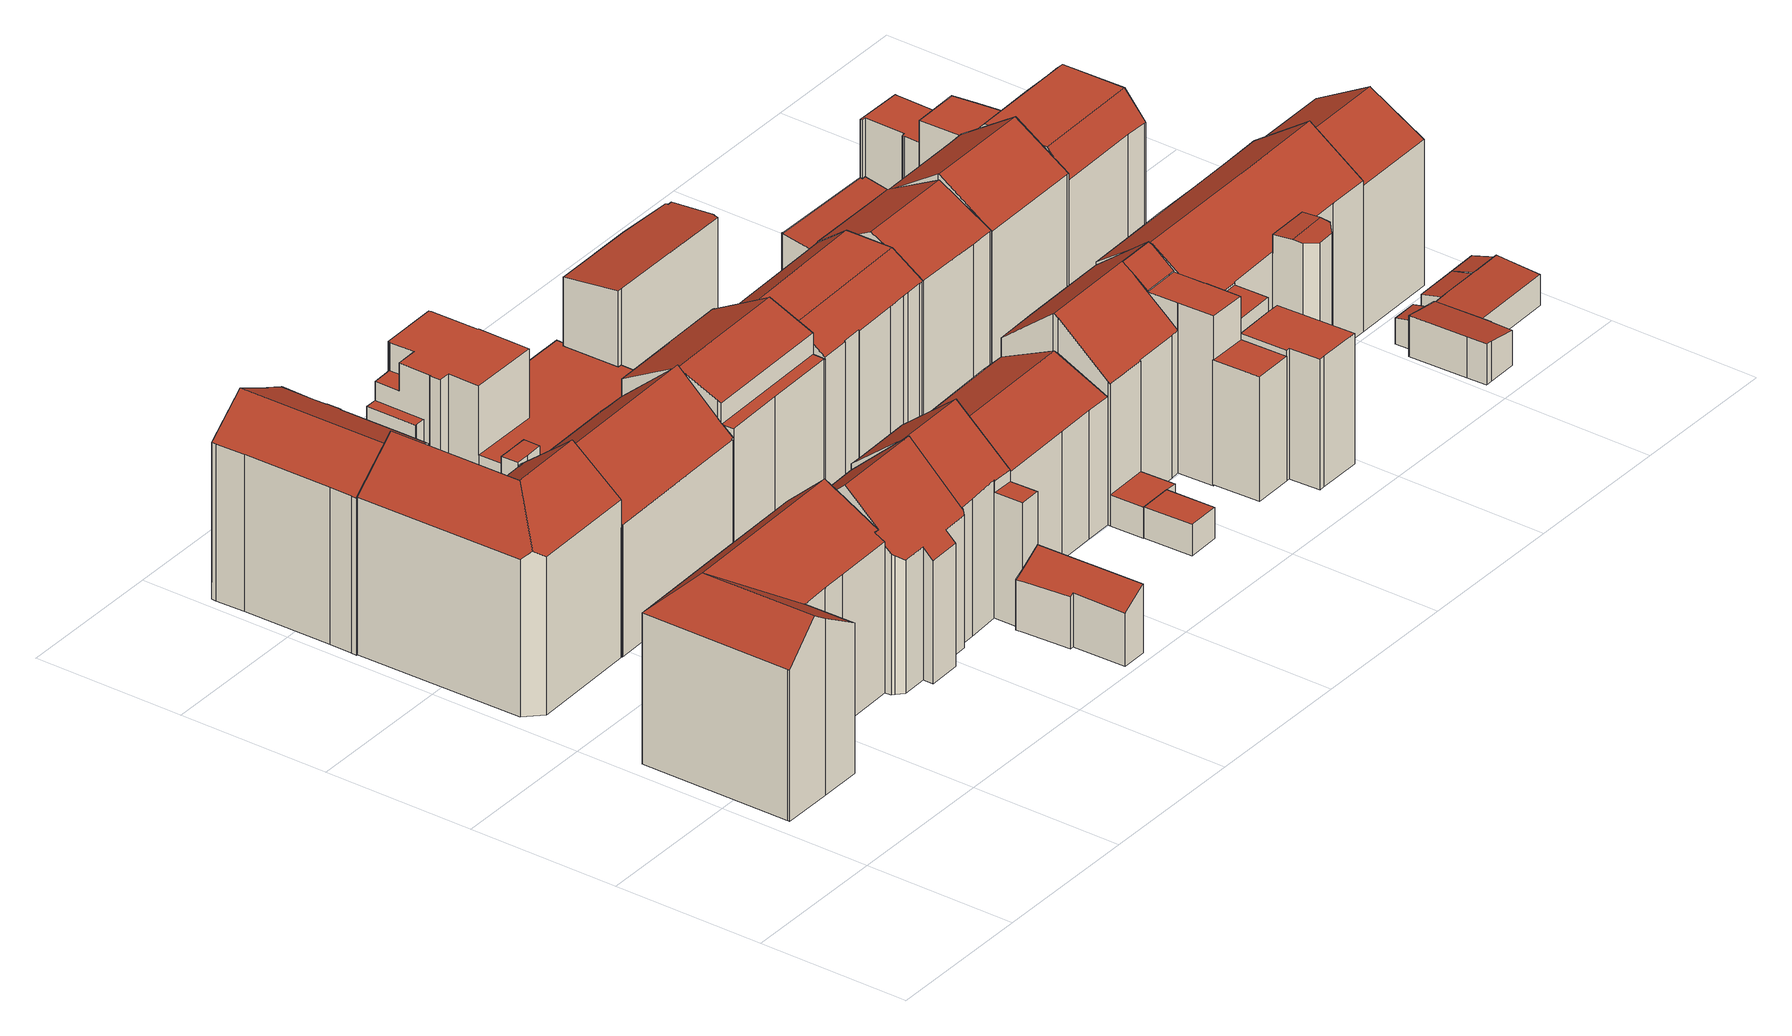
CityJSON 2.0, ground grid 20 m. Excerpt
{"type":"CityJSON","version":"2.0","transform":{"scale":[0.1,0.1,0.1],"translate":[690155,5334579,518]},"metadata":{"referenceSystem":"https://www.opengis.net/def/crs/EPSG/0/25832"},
"CityObjects":{
"building1":{"type":"Building","attributes":{"Gemeindeschluessel":"09162000","HoeheDach":"544.000","HoeheGrund":"519.270","Methode":"2000","NiedrigsteTraufeDesGebaeudes":"539.120","Geometrietyp2DReferenz":"3000","function":"31001_9998","roofType":"3100","measuredHeight":24.73,"storeysAboveGround":6},"geometry":[{"type":"MultiSurface","lod":"2","boundaries":[[[0,1,2,3]],[[4,5,6,7,8]],[[9,10,11,12]],[[7,13,9,12,8]],[[14,15,16,17]],[[14,18,19,20,15]],[[13,21,2,1,22,23,16,15,20]],[[24,23,22,25]],[[17,16,23,24]],[[26,27,5,4,11,10,28,29,18,14,17,24,25,0,3]],[[27,30,6,5]],[[25,22,1,0]],[[30,27,26,31]],[[29,32,19,18]],[[13,20,19,32,33,9]],[[4,8,12,11]],[[7,6,30,31,21,13]],[[21,31,26,3,2]],[[28,33,32,29]],[[33,28,10,9]]],"semantics":{"surfaces":[{"type":"WallSurface"},{"type":"RoofSurface"},{"type":"GroundSurface"}],"values":[0,0,0,1,0,0,1,0,0,2,0,0,0,0,1,0,1,0,0,0]}}]},
"building2":{"type":"Building","attributes":{"Gemeindeschluessel":"09162000","HoeheDach":"545.540","HoeheGrund":"519.293","Methode":"2000","NiedrigsteTraufeDesGebaeudes":"539.809","Geometrietyp2DReferenz":"3000","function":"31001_1000","roofType":"3100","measuredHeight":26.25,"storeysAboveGround":6},"geometry":[{"type":"MultiSurface","lod":"2","boundaries":[[[34,35,36,37]],[[38,39,40,41,42,43,44,45]],[[46,47,48,49]],[[36,50,51,37]],[[49,48,35,34]],[[52,53,54,45,44]],[[55,56,57,58]],[[59,42,41,60]],[[51,50,61,62]],[[39,47,46,63,40]],[[64,65,66,67]],[[52,44,43,68]],[[38,45,54,69,70]],[[68,43,42,59]],[[55,58,71,72,38,70]],[[73,66,65,72,71]],[[72,65,64,61,50,36,35,48,47,39,38]],[[62,61,64,67]],[[73,71,58,57]],[[40,63,60,41]],[[54,53,74,69]],[[56,74,53,52,68,59,60,63,46,49,34,37,51,62,67,66,73,57]],[[74,56,55,70,69]]],"semantics":{"surfaces":[{"type":"WallSurface"},{"type":"RoofSurface"},{"type":"GroundSurface"}],"values":[0,1,0,0,0,0,0,0,0,0,0,0,1,0,1,0,1,0,0,0,0,2,0]}}]},
"building3":{"type":"Building","attributes":{"Gemeindeschluessel":"09162000","HoeheDach":"544.260","HoeheGrund":"519.205","Methode":"2000","NiedrigsteTraufeDesGebaeudes":"539.881","Geometrietyp2DReferenz":"3000","function":"31001_1000","roofType":"3100","measuredHeight":25.05,"storeysAboveGround":7},"geometry":[{"type":"MultiSurface","lod":"2","boundaries":[[[75,76,77,78]],[[79,80,81,82]],[[83,84,85,86]],[[87,88,89,90]],[[91,92,93,94]],[[82,81,95,96]],[[97,98,99,100]],[[94,93,101,102]],[[86,85,103,104]],[[105,106,107,108]],[[76,103,85,84,109,110,111,77]],[[112,113,110,109,114]],[[114,109,84,83]],[[108,107,113,112]],[[102,101,88,87]],[[96,95,98,97]],[[115,116,80,79]],[[78,91,94,102,87,90,115,79,82,96,97,100,105,108,112,114,83,86,104,75]],[[78,77,111,92,91]],[[90,89,116,115]],[[110,113,107,106,99,98,95,81,80,116,89,88,101,93,92,111]],[[100,99,106,105]],[[104,103,76,75]]],"semantics":{"surfaces":[{"type":"WallSurface"},{"type":"RoofSurface"},{"type":"GroundSurface"}],"values":[0,0,0,0,0,0,0,0,0,0,1,0,0,0,0,0,0,2,0,0,1,0,0]}}]},
"building4":{"type":"Building","attributes":{"Gemeindeschluessel":"09162000","HoeheDach":"544.243","HoeheGrund":"519.281","Methode":"2000","NiedrigsteTraufeDesGebaeudes":"535.476","Geometrietyp2DReferenz":"3000","function":"31001_1000","roofType":"3100","measuredHeight":24.96,"storeysAboveGround":5},"geometry":[{"type":"MultiSurface","lod":"2","boundaries":[[[24,117,16,17]],[[118,119,120,121]],[[122,123,124,25]],[[125,126,18,127]],[[14,17,16,128,15]],[[129,130,131,132,133,134,128,16,117,124,123,120,119,135,136]],[[137,138,126,125]],[[14,15,127,18]],[[139,133,132,140]],[[125,127,15,128,134,137]],[[140,132,131,141]],[[142,129,136,143]],[[121,120,123,122]],[[142,143,144,118,121,122,25,24,17,14,18,126,138,139,140,141,145]],[[139,138,137,134,133]],[[25,124,117,24]],[[141,131,130,145]],[[144,135,119,118]],[[135,144,143,136]],[[129,142,145,130]]],"semantics":{"surfaces":[{"type":"WallSurface"},{"type":"RoofSurface"},{"type":"GroundSurface"}],"values":[0,0,0,0,0,1,0,0,0,1,0,0,0,2,0,0,0,0,0,0]}}]},
"building5":{"type":"Building","attributes":{"Gemeindeschluessel":"09162000","HoeheDach":"520.660","HoeheGrund":"519.209","Methode":"2000","NiedrigsteTraufeDesGebaeudes":"520.660","Geometrietyp2DReferenz":"3000","function":"31001_2000","roofType":"1000","measuredHeight":1.45,"storeysAboveGround":1},"geometry":[{"type":"MultiSurface","lod":"2","boundaries":[[[146,147,148,149]],[[146,150,151,147]],[[149,152,150,146]],[[148,153,152,149]],[[147,151,153,148]],[[152,153,151,150]]],"semantics":{"surfaces":[{"type":"GroundSurface"},{"type":"WallSurface"},{"type":"RoofSurface"}],"values":[0,1,1,1,1,2]}}]},
"building6":{"type":"Building","attributes":{"Gemeindeschluessel":"09162000","HoeheDach":"543.590","HoeheGrund":"519.300","Methode":"2000","NiedrigsteTraufeDesGebaeudes":"536.302","Geometrietyp2DReferenz":"3000","function":"31001_1000","roofType":"3100","measuredHeight":24.29,"storeysAboveGround":6},"geometry":[{"type":"MultiSurface","lod":"2","boundaries":[[[57,154,155,73]],[[73,155,156,157,66]],[[158,159,160,161]],[[162,163,164,165]],[[166,167,168,169]],[[66,157,170,67]],[[171,172,173,174]],[[169,168,175,176]],[[177,178,159,158]],[[67,170,179,180]],[[155,154,173,172,181,160,159,178,182,156]],[[161,160,181,183]],[[184,185,163,162]],[[176,177,158,161,183,171,174,57,73,66,67,180,184,162,165,166,169]],[[176,175,182,178,177]],[[183,181,172,171]],[[174,173,154,57]],[[165,164,167,166]],[[180,179,185,184]],[[157,156,182,175,168,167,164,163,185,179,170]]],"semantics":{"surfaces":[{"type":"WallSurface"},{"type":"RoofSurface"},{"type":"GroundSurface"}],"values":[0,0,0,0,0,0,0,0,0,0,1,0,0,2,0,0,0,0,0,1]}}]},
"building7":{"type":"Building","attributes":{"Gemeindeschluessel":"09162000","HoeheDach":"528.892","HoeheGrund":"519.830","Methode":"1000","NiedrigsteTraufeDesGebaeudes":"526.430","Geometrietyp2DReferenz":"3000","function":"31001_9998","roofType":"2100","measuredHeight":9.06,"storeysAboveGround":2},"geometry":[{"type":"MultiSurface","lod":"2","boundaries":[[[186,187,188,189,190,191,192,193]],[[192,194,195,193]],[[188,196,197,189]],[[190,189,197,198,199,191]],[[193,195,200,186]],[[201,194,192,191,199]],[[187,202,196,188]],[[186,200,202,187]],[[198,197,196,202,200,195,194,201,199]]],"semantics":{"surfaces":[{"type":"GroundSurface"},{"type":"WallSurface"},{"type":"RoofSurface"}],"values":[0,1,1,1,1,1,1,1,2]}}]},
"building8":{"type":"Building","attributes":{"Gemeindeschluessel":"09162000","HoeheDach":"543.771","HoeheGrund":"519.272","Methode":"1000","NiedrigsteTraufeDesGebaeudes":"535.893","Geometrietyp2DReferenz":"3000","function":"31001_9998","roofType":"3100","measuredHeight":24.5,"storeysAboveGround":5},"geometry":[{"type":"MultiSurface","lod":"2","boundaries":[[[203,204,205,206]],[[207,208,209,210]],[[126,211,210,209]],[[207,210,211,137,212,213]],[[203,208,207,213,204]],[[214,215,216,217,218,219]],[[220,221,222,223]],[[223,222,132,140]],[[224,225,216,215]],[[132,222,221,219,218,226,205,204,213,212,227]],[[219,221,220,214]],[[132,227,139,140]],[[228,226,218,217]],[[224,206,205,226,228,225]],[[138,139,227,212,137]],[[216,225,228,217]],[[138,137,211,126]],[[203,206,224,215,214,220,223,140,139,138,126,209,208]]],"semantics":{"surfaces":[{"type":"WallSurface"},{"type":"RoofSurface"},{"type":"GroundSurface"}],"values":[0,0,0,1,0,0,0,0,0,1,0,0,0,0,0,1,0,2]}}]},
"building9":{"type":"Building","attributes":{"Gemeindeschluessel":"09162000","HoeheDach":"543.300","HoeheGrund":"519.240","Methode":"2000","NiedrigsteTraufeDesGebaeudes":"526.595","Geometrietyp2DReferenz":"3000","function":"31001_1000","roofType":"3100","measuredHeight":24.06,"storeysAboveGround":6},"geometry":[{"type":"MultiSurface","lod":"2","boundaries":[[[229,230,231,232]],[[233,234,235,236]],[[237,238,239,240,241,242]],[[243,244,245,230,229,246]],[[247,242,241,248]],[[232,231,249,250,251,252]],[[253,254,255,256]],[[254,253,257,258]],[[259,250,249,260]],[[247,261,262,263,237,242]],[[238,264,258,257,265,239]],[[244,256,255,266,245]],[[264,263,262,267,260,266,255,254,258]],[[264,238,237,263]],[[268,267,262,261]],[[243,246,234,233]],[[259,260,267,268]],[[248,241,240,269]],[[252,251,270,271]],[[269,240,239,265]],[[249,231,230,245,266,260]],[[257,253,256,244,243,233,236,270,251,250,259,268,261,247,248,269,265]],[[252,271,235,234,246,229,232]],[[236,235,271,270]]],"semantics":{"surfaces":[{"type":"WallSurface"},{"type":"RoofSurface"},{"type":"GroundSurface"}],"values":[0,0,1,0,0,0,0,0,0,0,0,0,1,0,0,0,0,0,0,0,1,2,1,0]}}]},
"building10":{"type":"Building","attributes":{"Gemeindeschluessel":"09162000","HoeheDach":"535.350","HoeheGrund":"519.229","Methode":"2000","NiedrigsteTraufeDesGebaeudes":"523.240","Geometrietyp2DReferenz":"3000","function":"31001_1000","roofType":"1000","measuredHeight":16.12,"storeysAboveGround":5},"geometry":[{"type":"MultiSurface","lod":"2","boundaries":[[[272,273,274,275]],[[276,277,278,279,280]],[[281,279,278,282,283,284,285,286,287,288,289,290,291,292,293]],[[294,293,292,295]],[[296,290,289,297]],[[298,299,300,301,302]],[[303,304,305,306]],[[307,308,309,310]],[[311,287,286,312]],[[313,288,287,311]],[[276,280,314,315]],[[316,299,298,317]],[[318,319,277,276,315,316,317,320,321,296,297,313,311,312,322,307,310,272,275,323,324,269,248,325,326,327,328,329,303,306]],[[296,321,302,301,330,331,291,290]],[[325,332,333,326]],[[323,334,335,324]],[[329,336,304,303]],[[327,337,338,328]],[[248,339,332,325]],[[295,292,291,331]],[[298,302,321,320,317]],[[340,300,299,341]],[[336,338,337,342,343,305,304]],[[344,284,283,345]],[[346,285,284,344]],[[275,274,334,323]],[[297,289,288,313]],[[319,318,345,283,282]],[[326,333,342,337,327]],[[318,306,305,347,345]],[[322,312,286,285,346,348]],[[280,279,281,349]],[[310,309,273,272]],[[319,282,278,277]],[[314,280,349,340,341]],[[324,335,350,269]],[[347,305,343,351]],[[281,293,294,330,301,300,340,349]],[[316,315,314,341,299]],[[322,348,308,307]],[[294,295,331,330]],[[328,338,336,329]],[[347,351,333,332,339,350,335,334,274,273,309,308,348,346,344,345]],[[351,343,342,333]],[[269,350,339,248]]],"semantics":{"surfaces":[{"type":"WallSurface"},{"type":"RoofSurface"},{"type":"GroundSurface"}],"values":[0,0,1,0,0,1,0,0,0,0,0,0,2,0,0,0,0,0,0,0,0,0,1,0,0,0,0,0,0,0,0,0,0,0,1,0,0,0,0,0,1,0,1,0,0]}}]},
"building11":{"type":"Building","attributes":{"Gemeindeschluessel":"09162000","HoeheDach":"539.729","HoeheGrund":"519.380","Methode":"1000","NiedrigsteTraufeDesGebaeudes":"536.253","Geometrietyp2DReferenz":"3000","function":"31001_9998","roofType":"3100","measuredHeight":20.35,"storeysAboveGround":5},"geometry":[{"type":"MultiSurface","lod":"2","boundaries":[[[352,353,354,355]],[[355,356,357,358,359,360,361,362,363,364,365,366,352]],[[357,367,368,358]],[[365,369,370,366]],[[361,360,371,372,373,362]],[[366,370,353,352]],[[358,368,374,359]],[[375,354,353,370,369,376]],[[359,374,371,360]],[[367,357,356,355,354,375]],[[372,371,374,368,367,375,376,377,373]],[[373,377,376,369,365,364,363,362]]],"semantics":{"surfaces":[{"type":"WallSurface"},{"type":"GroundSurface"},{"type":"RoofSurface"}],"values":[0,1,0,0,0,0,0,2,0,0,2,0]}}]},
"building12":{"type":"Building","attributes":{"Gemeindeschluessel":"09162000","HoeheDach":"523.575","HoeheGrund":"519.530","Methode":"1000","NiedrigsteTraufeDesGebaeudes":"523.575","Geometrietyp2DReferenz":"3000","function":"31001_2000","roofType":"1000","measuredHeight":4.04,"storeysAboveGround":1},"geometry":[{"type":"MultiSurface","lod":"2","boundaries":[[[378,379,380,381]],[[382,383,378,381]],[[382,384,385,383]],[[381,380,384,382]],[[383,385,379,378]],[[380,379,385,384]]],"semantics":{"surfaces":[{"type":"WallSurface"},{"type":"GroundSurface"},{"type":"RoofSurface"}],"values":[0,1,0,0,0,2]}}]},
"building13":{"type":"Building","attributes":{"Gemeindeschluessel":"09162000","HoeheDach":"541.130","HoeheGrund":"519.213","Methode":"2000","NiedrigsteTraufeDesGebaeudes":"537.251","Geometrietyp2DReferenz":"3000","function":"31001_1000","roofType":"1000","measuredHeight":21.92,"storeysAboveGround":5},"geometry":[{"type":"MultiSurface","lod":"2","boundaries":[[[386,387,388,389,390,391]],[[392,393,394,395]],[[396,397,398,243]],[[399,400,401,402]],[[403,404,405,406]],[[407,387,386,408,409]],[[410,411,412,413]],[[256,244,414,415,416]],[[391,390,406,405]],[[253,417,418,257]],[[419,420,397,396]],[[421,422,420,419]],[[402,401,422,421]],[[423,388,387,407,424,394,393,418,417]],[[257,418,393,392]],[[423,417,253,256,416]],[[415,389,388,423,416]],[[404,410,413,399,402,421,419,396,243,244,256,253,257,392,395,425,409,408,386,391,405]],[[243,398,414,244]],[[415,414,398,397,420,422,401,400,412,411,403,406,390,389]],[[404,403,411,410]],[[394,424,425,395]],[[425,424,407,409]],[[413,412,400,399]]],"semantics":{"surfaces":[{"type":"WallSurface"},{"type":"RoofSurface"},{"type":"GroundSurface"}],"values":[0,0,0,0,0,0,0,0,0,0,0,0,0,1,0,0,1,2,0,1,0,0,0,0]}}]},
"building14":{"type":"Building","attributes":{"Gemeindeschluessel":"09162000","HoeheDach":"544.630","HoeheGrund":"519.390","Methode":"2000","NiedrigsteTraufeDesGebaeudes":"523.510","Geometrietyp2DReferenz":"3000","function":"31001_9998","roofType":"3100","measuredHeight":25.24,"storeysAboveGround":5},"geometry":[{"type":"MultiSurface","lod":"2","boundaries":[[[352,426,427,428]],[[429,430,431,432]],[[428,427,433,434]],[[435,436,437,438]],[[439,440,441,442]],[[443,431,430,444,445,446,441,447,448,449,450]],[[451,452,444,430,429]],[[437,436,453,454,445,452,455]],[[441,440,456,433,427,426,457,447]],[[458,459,460,461,435,438,462,451,429,432,463,464,465,466,467,468,358,357,356,355,352,428,434,469]],[[434,433,456,469]],[[358,449,448,357]],[[452,445,470,446,445,444]],[[471,472,439,442,446,470]],[[465,464,473,474,475,466]],[[468,476,450,449,358]],[[467,477,476,468]],[[454,471,470,445]],[[439,472,459,458,469,456,440]],[[466,475,477,467]],[[355,457,426,352]],[[448,447,457,355,356,357]],[[478,443,450,476]],[[438,437,455,462]],[[462,455,452,451]],[[475,474,473,478,476,477]],[[461,453,436,435]],[[471,454,453,461,460,459,472]],[[443,478,473,464,463,432,431]],[[442,441,446]]],"semantics":{"surfaces":[{"type":"WallSurface"},{"type":"RoofSurface"},{"type":"GroundSurface"}],"values":[0,0,0,0,0,1,0,1,1,2,0,0,0,1,0,0,0,0,0,0,0,0,0,0,0,1,0,0,0,0]}}]},
"building15":{"type":"Building","attributes":{"Gemeindeschluessel":"09162000","HoeheDach":"536.292","HoeheGrund":"519.288","Methode":"2000","NiedrigsteTraufeDesGebaeudes":"535.378","Geometrietyp2DReferenz":"3000","function":"31001_9998","roofType":"1000","measuredHeight":17,"storeysAboveGround":4},"geometry":[{"type":"MultiSurface","lod":"2","boundaries":[[[479,480,481,482]],[[483,484,485,486]],[[487,488,489,490]],[[491,492,493,494]],[[495,496,484,483]],[[497,498,480,479]],[[486,485,498,497]],[[499,495,483,486,497,479,482,487,490,491,494]],[[496,500,493,492,489,488,481,480,498,485,484]],[[482,481,488,487]],[[494,493,500,499]],[[490,489,492,491]],[[499,500,496,495]]],"semantics":{"surfaces":[{"type":"WallSurface"},{"type":"GroundSurface"},{"type":"RoofSurface"}],"values":[0,0,0,0,0,0,0,1,2,0,0,0,0]}}]},
"building16":{"type":"Building","attributes":{"Gemeindeschluessel":"09162000","HoeheDach":"536.073","HoeheGrund":"519.713","Methode":"1000","NiedrigsteTraufeDesGebaeudes":"536.073","Geometrietyp2DReferenz":"3000","function":"31001_9998","roofType":"1000","measuredHeight":16.36},"geometry":[{"type":"MultiSurface","lod":"2","boundaries":[[[501,502,503,504,505]],[[506,502,501,507]],[[507,501,505,508]],[[508,509,510,506,507]],[[508,505,504,509]],[[509,504,503,510]],[[510,503,502,506]]],"semantics":{"surfaces":[{"type":"RoofSurface"},{"type":"WallSurface"},{"type":"GroundSurface"}],"values":[0,1,1,2,1,1,1]}}]},
"building17":{"type":"Building","attributes":{"Gemeindeschluessel":"09162000","HoeheDach":"536.928","HoeheGrund":"519.740","Methode":"1000","NiedrigsteTraufeDesGebaeudes":"536.928","Geometrietyp2DReferenz":"3000","function":"31001_9998","roofType":"1000","measuredHeight":17.19,"storeysAboveGround":1},"geometry":[{"type":"MultiSurface","lod":"2","boundaries":[[[511,512,513,514]],[[515,516,510,506]],[[513,517,518,514]],[[517,513,512,519,520,521,516,515]],[[520,522,523,521]],[[511,514,518,506,510,523,522,524]],[[518,517,515,506]],[[521,523,510,516]],[[524,519,512,511]],[[519,524,522,520]]],"semantics":{"surfaces":[{"type":"WallSurface"},{"type":"RoofSurface"},{"type":"GroundSurface"}],"values":[0,0,0,1,0,2,0,0,0,0]}}]},
"building18":{"type":"Building","attributes":{"Gemeindeschluessel":"09162000","HoeheDach":"542.070","HoeheGrund":"519.213","Methode":"2000","NiedrigsteTraufeDesGebaeudes":"538.119","Geometrietyp2DReferenz":"3000","function":"31001_1000","roofType":"3100","measuredHeight":22.86,"storeysAboveGround":6},"geometry":[{"type":"MultiSurface","lod":"2","boundaries":[[[525,526,527,528,391,386,529,530,531]],[[391,390,532,533,386]],[[532,534,535,536,537,538,533]],[[390,539,540,541,534,532]],[[530,537,536,531]],[[529,538,537,530]],[[525,535,534,541,526]],[[528,539,390,391]],[[531,536,535,525]],[[386,533,538,529]],[[527,540,539,528]],[[526,541,540,527]]],"semantics":{"surfaces":[{"type":"GroundSurface"},{"type":"WallSurface"},{"type":"RoofSurface"}],"values":[0,1,2,2,1,1,1,1,1,1,1,1]}}]},
"building19":{"type":"Building","attributes":{"Gemeindeschluessel":"09162000","HoeheDach":"522.025","HoeheGrund":"519.061","Methode":"1000","NiedrigsteTraufeDesGebaeudes":"522.025","Geometrietyp2DReferenz":"3000","function":"31001_2000","roofType":"1000","measuredHeight":2.96},"geometry":[{"type":"MultiSurface","lod":"2","boundaries":[[[542,543,544,545]],[[544,546,547,545]],[[542,545,547,548]],[[548,547,546,549]],[[548,549,543,542]],[[546,544,543,549]]],"semantics":{"surfaces":[{"type":"WallSurface"},{"type":"RoofSurface"},{"type":"GroundSurface"}],"values":[0,1,0,0,2,0]}}]},
"building20":{"type":"Building","attributes":{"Gemeindeschluessel":"09162000","HoeheDach":"523.257","HoeheGrund":"519.720","Methode":"1000","NiedrigsteTraufeDesGebaeudes":"523.257","Geometrietyp2DReferenz":"3000","function":"31001_2000","roofType":"1000","measuredHeight":3.54,"storeysAboveGround":1},"geometry":[{"type":"MultiSurface","lod":"2","boundaries":[[[550,551,552,553]],[[522,554,555,556]],[[557,558,551,550]],[[556,555,557,550,553,559]],[[559,553,552,523]],[[522,556,559,523]],[[554,522,523,552,551,558]],[[558,557,555,554]]],"semantics":{"surfaces":[{"type":"WallSurface"},{"type":"RoofSurface"},{"type":"GroundSurface"}],"values":[0,0,0,1,0,0,2,0]}}]},
"building21":{"type":"Building","attributes":{"Gemeindeschluessel":"09162000","HoeheDach":"544.547","HoeheGrund":"519.420","Methode":"1000","NiedrigsteTraufeDesGebaeudes":"538.801","Geometrietyp2DReferenz":"3000","function":"31001_9998","roofType":"3100","measuredHeight":25.13,"storeysAboveGround":6},"geometry":[{"type":"MultiSurface","lod":"2","boundaries":[[[560,561,562,563]],[[564,565,566,567,568,569]],[[570,568,567,566,571,572,573,574,575,576,577,578,579,580,581,582,583,584]],[[585,586,587,588]],[[589,570,584,590]],[[591,592,593,594,595,596,597,598,469,599]],[[571,563,562,572]],[[600,601,602,438]],[[603,576,575,604]],[[605,606,607,577]],[[608,609,610,611,560,563,571,566,565]],[[580,579,578,577,607,594,593,592,591,599,581]],[[612,613,586,585]],[[438,602,590,435]],[[613,612,614,615,616,573,572,562,561]],[[461,583,582,459]],[[605,577,576,603]],[[588,587,617,618]],[[618,617,611,610]],[[590,584,583,461,435]],[[582,581,599,469,619,459]],[[611,617,587,586,613,561,560]],[[605,603,604,620,616,615,614,612,585,588,618,610,609,608,565,564,569,621,600,438,435,461,459,619,469,598,597,596,595,606]],[[595,594,607,606]],[[601,589,590,602]],[[570,589,601,600,621,569,568]],[[620,604,575,574,573,616]]],"semantics":{"surfaces":[{"type":"RoofSurface"},{"type":"WallSurface"},{"type":"GroundSurface"}],"values":[0,1,0,1,1,1,1,1,1,1,1,0,1,1,1,1,1,1,1,1,1,0,2,1,0,1,1]}}]},
"building22":{"type":"Building","attributes":{"Gemeindeschluessel":"09162000","HoeheDach":"542.869","HoeheGrund":"519.281","Methode":"1000","NiedrigsteTraufeDesGebaeudes":"537.994","Geometrietyp2DReferenz":"3000","function":"31001_1000","roofType":"3100","measuredHeight":23.59,"storeysAboveGround":6},"geometry":[{"type":"MultiSurface","lod":"2","boundaries":[[[622,623,624,625,626]],[[627,628,629,630]],[[631,632,633,623,622]],[[634,635,636,637,638]],[[634,638,626,625]],[[633,632,628,627]],[[637,636,629,628,632,631]],[[630,629,636,635]],[[622,626,638,637,631]],[[623,633,627,630,635,634,625,624]]],"semantics":{"surfaces":[{"type":"WallSurface"},{"type":"RoofSurface"},{"type":"GroundSurface"}],"values":[0,0,0,0,0,0,1,0,1,2]}}]},
"building23":{"type":"Building","attributes":{"Gemeindeschluessel":"09162000","HoeheDach":"526.946","HoeheGrund":"519.210","Methode":"2000","NiedrigsteTraufeDesGebaeudes":"525.718","Geometrietyp2DReferenz":"3000","function":"31001_2000","roofType":"2100","measuredHeight":7.74,"storeysAboveGround":2},"geometry":[{"type":"MultiSurface","lod":"2","boundaries":[[[639,640,641,642]],[[643,644,645,646]],[[646,645,647,648]],[[644,641,640,649,650,651,652,653,654,655,647,645]],[[648,647,655,656]],[[657,649,640,639]],[[656,655,654,658]],[[642,643,646,648,656,658,659,660,661,662,657,639]],[[659,653,652,660]],[[661,651,650,662]],[[660,652,651,661]],[[662,650,649,657]],[[644,643,642,641]],[[658,654,653,659]]],"semantics":{"surfaces":[{"type":"WallSurface"},{"type":"RoofSurface"},{"type":"GroundSurface"}],"values":[0,0,0,1,0,0,0,2,0,0,0,0,0,0]}}]},
"building24":{"type":"Building","attributes":{"Gemeindeschluessel":"09162000","HoeheDach":"523.429","HoeheGrund":"519.440","Methode":"1000","NiedrigsteTraufeDesGebaeudes":"522.817","Geometrietyp2DReferenz":"3000","function":"31001_2000","roofType":"2100","measuredHeight":3.99},"geometry":[{"type":"MultiSurface","lod":"2","boundaries":[[[663,664,665,666]],[[665,664,667,668]],[[669,668,667,670]],[[670,667,664,663]],[[666,665,668,669]],[[669,670,663,666]]],"semantics":{"surfaces":[{"type":"WallSurface"},{"type":"RoofSurface"},{"type":"GroundSurface"}],"values":[0,1,0,0,0,2]}}]},
"building25":{"type":"Building","attributes":{"Gemeindeschluessel":"09162000","HoeheDach":"537.371","HoeheGrund":"519.326","Methode":"2000","NiedrigsteTraufeDesGebaeudes":"537.371","Geometrietyp2DReferenz":"3000","function":"31001_1000","roofType":"1000","measuredHeight":18.05,"storeysAboveGround":8},"geometry":[{"type":"MultiSurface","lod":"2","boundaries":[[[671,672,673,674]],[[675,676,672,671]],[[677,678,679,675,671,674]],[[678,680,681,679]],[[679,681,676,675]],[[674,673,682,677]],[[677,682,680,678]],[[673,672,676,681,680,682]]],"semantics":{"surfaces":[{"type":"WallSurface"},{"type":"GroundSurface"},{"type":"RoofSurface"}],"values":[0,0,1,0,0,0,0,2]}}]},
"building26":{"type":"Building","attributes":{"Gemeindeschluessel":"09162000","HoeheDach":"540.550","HoeheGrund":"519.251","Methode":"2000","NiedrigsteTraufeDesGebaeudes":"537.046","Geometrietyp2DReferenz":"3000","function":"31001_1000","roofType":"9999","measuredHeight":21.3,"storeysAboveGround":6},"geometry":[{"type":"MultiSurface","lod":"2","boundaries":[[[683,684,685,686,687,688,689,690,691,692,693,694,695,696]],[[684,697,698,685]],[[693,699,700,694]],[[688,701,702,689]],[[687,686,703,704,705,706]],[[685,698,703,686]],[[683,696,707,708,709,710]],[[704,709,708,705]],[[695,711,707,696]],[[694,700,711,695]],[[692,712,699,693]],[[703,698,697,710,709,704]],[[702,713,691,690,689]],[[691,713,712,692]],[[702,701,706,705,708,707,711,700,699,712,713]],[[687,706,701,688]],[[683,710,697,684]]],"semantics":{"surfaces":[{"type":"GroundSurface"},{"type":"WallSurface"},{"type":"RoofSurface"}],"values":[0,1,1,1,1,1,1,2,1,1,1,2,1,1,2,1,1]}}]},
"building27":{"type":"Building","attributes":{"Gemeindeschluessel":"09162000","HoeheDach":"534.525","HoeheGrund":"519.326","Methode":"2000","NiedrigsteTraufeDesGebaeudes":"534.525","Geometrietyp2DReferenz":"3000","function":"31001_1000","roofType":"1000","measuredHeight":15.2,"storeysAboveGround":5},"geometry":[{"type":"MultiSurface","lod":"2","boundaries":[[[714,715,716,717]],[[718,719,720,721,722,723,724,716,715,725,726]],[[677,718,726,727]],[[728,720,719,678]],[[729,725,715,714]],[[678,719,718,677]],[[727,726,725,729]],[[717,716,724,730]],[[730,724,723,731]],[[732,721,720,728]],[[678,677,727,729,714,717,730,731,733,732,728]],[[731,723,722,733]],[[733,722,721,732]]],"semantics":{"surfaces":[{"type":"WallSurface"},{"type":"RoofSurface"},{"type":"GroundSurface"}],"values":[0,1,0,0,0,0,0,0,0,0,2,0,0]}}]},
"building28":{"type":"Building","attributes":{"Gemeindeschluessel":"09162000","HoeheDach":"524.902","HoeheGrund":"519.468","Methode":"2000","NiedrigsteTraufeDesGebaeudes":"523.473","Geometrietyp2DReferenz":"3000","function":"31001_2000","roofType":"1000","measuredHeight":5.43},"geometry":[{"type":"MultiSurface","lod":"2","boundaries":[[[734,735,736,737]],[[738,739,740,741]],[[742,743,744,745,746,747]],[[737,736,743,742]],[[748,749,739,738]],[[750,751,752,753]],[[754,740,739,749,755,752,751,746,745]],[[747,746,751,750]],[[753,752,755,756]],[[745,744,757,754]],[[758,759,760,761]],[[756,755,749,748]],[[762,763,759,758]],[[761,760,735,734]],[[760,759,763,764,765,757,744,743,736,735]],[[742,747,750,753,756,748,738,741,766,767,762,758,761,734,737]],[[741,740,754,757,765,766]],[[767,764,763,762]],[[766,765,764,767]]],"semantics":{"surfaces":[{"type":"WallSurface"},{"type":"RoofSurface"},{"type":"GroundSurface"}],"values":[0,0,0,0,0,0,1,0,0,0,0,0,0,0,1,2,0,0,0]}}]},
"building29":{"type":"Building","attributes":{"Gemeindeschluessel":"09162000","HoeheDach":"523.491","HoeheGrund":"519.264","Methode":"2000","NiedrigsteTraufeDesGebaeudes":"522.477","Geometrietyp2DReferenz":"3000","function":"31001_1000","roofType":"2100","measuredHeight":4.23,"storeysAboveGround":1},"geometry":[{"type":"MultiSurface","lod":"2","boundaries":[[[768,769,770,771]],[[771,770,772,675]],[[679,773,769,768]],[[772,770,769,773]],[[675,772,773,679]],[[679,768,771,675]]],"semantics":{"surfaces":[{"type":"WallSurface"},{"type":"RoofSurface"},{"type":"GroundSurface"}],"values":[0,0,0,1,0,2]}}]},
"building30":{"type":"Building","attributes":{"Gemeindeschluessel":"09162000","HoeheDach":"523.407","HoeheGrund":"519.190","Methode":"2000","NiedrigsteTraufeDesGebaeudes":"522.678","Geometrietyp2DReferenz":"3000","function":"31001_1000","roofType":"2100","measuredHeight":4.22},"geometry":[{"type":"MultiSurface","lod":"2","boundaries":[[[774,775,776,777]],[[778,779,780,781]],[[774,781,780,775]],[[775,780,779,776]],[[777,778,781,774]],[[776,779,778,777]]],"semantics":{"surfaces":[{"type":"GroundSurface"},{"type":"RoofSurface"},{"type":"WallSurface"}],"values":[0,1,2,2,2,2]}}]},
"building31":{"type":"Building","attributes":{"Gemeindeschluessel":"09162000","HoeheDach":"523.535","HoeheGrund":"519.420","Methode":"1000","NiedrigsteTraufeDesGebaeudes":"522.656","Geometrietyp2DReferenz":"3000","function":"31001_2000","roofType":"2100","measuredHeight":4.12},"geometry":[{"type":"MultiSurface","lod":"2","boundaries":[[[782,783,784,785]],[[786,787,788,789]],[[787,784,783,788]],[[786,785,784,787]],[[789,782,785,786]],[[788,783,782,789]]],"semantics":{"surfaces":[{"type":"RoofSurface"},{"type":"GroundSurface"},{"type":"WallSurface"}],"values":[0,1,2,2,2,2]}}]},
"building32":{"type":"Building","attributes":{"Gemeindeschluessel":"09162000","HoeheDach":"542.868","HoeheGrund":"519.430","Methode":"1000","NiedrigsteTraufeDesGebaeudes":"538.585","Geometrietyp2DReferenz":"3000","function":"31001_1000","roofType":"3100","measuredHeight":23.44,"storeysAboveGround":5},"geometry":[{"type":"MultiSurface","lod":"2","boundaries":[[[790,791,792,793,794,795]],[[791,796,797,798,799,800,792]],[[792,800,799,801,793]],[[603,795,794,605]],[[799,798,606,801]],[[797,796,802,603,605,803,606,798]],[[796,791,790,802]],[[802,790,795,603]],[[794,793,801,606,803,605]]],"semantics":{"surfaces":[{"type":"RoofSurface"},{"type":"WallSurface"},{"type":"GroundSurface"}],"values":[0,1,0,1,1,2,1,1,1]}}]},
"building33":{"type":"Building","attributes":{"Gemeindeschluessel":"09162000","HoeheDach":"523.735","HoeheGrund":"519.450","Methode":"1000","NiedrigsteTraufeDesGebaeudes":"522.729","Geometrietyp2DReferenz":"3000","function":"31001_2000","roofType":"2100","measuredHeight":4.29},"geometry":[{"type":"MultiSurface","lod":"2","boundaries":[[[750,804,805,753]],[[806,807,783,808]],[[753,806,808,750]],[[805,807,806,753]],[[750,808,783,804]],[[804,783,807,805]]],"semantics":{"surfaces":[{"type":"GroundSurface"},{"type":"RoofSurface"},{"type":"WallSurface"}],"values":[0,1,2,2,2,2]}}]},
"building34":{"type":"Building","attributes":{"Gemeindeschluessel":"09162000","HoeheDach":"523.663","HoeheGrund":"518.742","Methode":"2000","NiedrigsteTraufeDesGebaeudes":"523.663","Geometrietyp2DReferenz":"3000","function":"31001_2000","roofType":"1000","measuredHeight":4.92,"storeysAboveGround":1},"geometry":[{"type":"MultiSurface","lod":"2","boundaries":[[[809,810,811,812]],[[813,814,815,809,812,816,817,818,819,820]],[[817,821,822,818]],[[816,823,821,817]],[[819,824,825,820]],[[818,822,824,819]],[[826,814,813,827]],[[820,825,827,813]],[[814,826,828,815]],[[812,811,823,816]],[[826,827,825,824,822,821,823,811,810,828]],[[815,828,810,809]]],"semantics":{"surfaces":[{"type":"WallSurface"},{"type":"GroundSurface"},{"type":"RoofSurface"}],"values":[0,1,0,0,0,0,0,0,0,0,2,0]}}]}
},
"vertices":[
[210,188,13],[210,188,212],[177,187,212],[177,187,13],[16,118,13],[82,118,13],[82,118,247],[63,118,260],[16,118,212],[15,321,212],[15,321,13],[16,122,13],[16,122,212],[61,271,260],[299,261,13],[299,261,251],[300,204,219],[300,204,13],[298,328,13],[298,328,212],[298,277,260],[138,186,211],[293,190,212],[293,204,219],[293,204,13],[293,190,13],[137,186,13],[139,119,13],[174,325,13],[207,326,13],[139,119,211],[137,186,212],[207,326,212],[174,325,212],
[172,601,13],[172,601,223],[172,603,222],[172,603,13],[76,535,275],[139,602,221],[124,601,234],[124,619,234],[129,619,229],[138,628,221],[138,712,221],[74,711,275],[165,603,13],[165,603,221],[165,601,223],[165,601,13],[172,607,218],[172,607,13],[138,712,13],[10,711,13],[10,711,221],[34,467,221],[34,467,13],[179,470,13],[179,470,221],[129,619,13],[124,619,13],[173,607,218],[173,607,13],[124,601,13],[176,607,218],[177,549,265],[177,549,13],[176,607,13],[138,628,13],[13,488,221],[23,478,230],[178,535,274],[178,537,275],[178,535,13],[13,488,13],
[8,904,12],[8,904,219],[8,910,219],[8,910,12],[148,853,12],[148,853,219],[149,835,219],[149,835,12],[10,719,12],[10,719,219],[10,748,219],[10,748,12],[145,912,12],[145,912,221],[145,870,220],[145,870,12],[116,911,12],[116,911,235],[116,913,235],[116,913,12],[146,834,220],[146,834,12],[147,750,12],[147,750,220],[147,718,220],[147,718,12],[145,914,221],[145,914,12],[9,865,219],[9,865,12],[147,715,12],[147,715,220],[147,713,220],[147,713,12],[10,711,219],[64,711,263],[62,910,263],[138,712,12],[138,712,225],[10,711,12],[146,853,12],[146,853,220],
[293,204,220],[306,171,13],[306,171,188],[297,179,196],[297,179,13],[294,182,13],[294,182,199],[293,190,207],[423,332,187],[423,332,13],[298,328,187],[299,249,262],[384,159,175],[384,173,188],[420,174,188],[424,178,191],[423,249,259],[423,252,262],[340,172,188],[340,158,175],[423,261,254],[423,261,13],[423,249,13],[424,178,13],[420,174,13],[384,159,13],[340,158,13],[340,172,13],[384,173,13],
[145,904,12],[198,905,12],[198,883,12],[146,882,12],[145,904,27],[198,905,27],[146,882,27],[198,883,27],
[179,470,187],[178,535,245],[177,547,256],[177,549,254],[398,476,13],[398,476,188],[395,476,188],[395,476,13],[202,628,13],[202,628,184],[365,632,183],[365,632,13],[368,629,13],[368,629,186],[396,629,186],[396,629,13],[176,607,202],[181,470,13],[181,470,187],[181,471,187],[181,471,13],[397,552,255],[397,552,13],[397,497,13],[397,497,206],[179,607,202],[179,607,13],[395,475,187],[397,552,256],[395,475,13],[202,608,13],[202,608,202],
[524,3,18],[489,2,18],[488,73,18],[483,73,18],[479,135,18],[478,145,18],[491,145,18],[520,146,18],[491,145,92],[520,146,109],[488,73,89],[483,73,86],[479,135,85],[478,145,84],[524,3,109],[478,145,85],[489,2,88],
[519,190,13],[519,190,200],[519,185,196],[519,185,13],[522,334,195],[522,334,13],[444,332,13],[444,332,195],[423,332,195],[423,257,258],[521,259,258],[490,184,13],[491,145,13],[491,145,179],[490,183,179],[490,183,194],[490,184,195],[445,181,13],[445,181,194],[426,180,193],[426,180,13],[520,146,13],[520,146,179],[519,183,194],[423,249,251],[519,183,179],
[575,496,200],[575,496,228],[397,492,228],[397,492,200],[573,479,12],[573,479,200],[573,480,200],[573,480,12],[487,633,86],[576,635,86],[576,696,86],[576,718,86],[487,717,86],[487,650,86],[575,479,12],[575,501,12],[575,501,230],[575,479,200],[487,650,12],[487,717,12],[397,497,230],[397,497,12],[398,476,12],[398,476,200],[575,633,12],[575,633,208],[575,557,252],[575,557,12],[576,633,12],[576,633,208],[397,552,12],[397,552,253],[488,631,12],[488,631,209],[487,633,207],[576,635,207],[576,696,12],[575,556,253],[396,629,209],[396,629,12],[576,718,12],[478,478,12],[478,478,200],
[573,839,12],[573,839,83],[574,764,83],[574,764,12],[319,837,12],[319,823,12],[319,823,174],[319,837,174],[319,837,52],[321,837,174],[335,823,174],[335,781,174],[430,781,174],[430,851,174],[429,851,174],[428,915,174],[427,918,174],[350,917,174],[350,915,174],[349,915,174],[350,881,174],[321,881,174],[321,881,137],[350,881,137],[350,915,12],[350,917,12],[306,847,112],[307,847,112],[321,847,112],[321,914,112],[305,914,112],[318,738,12],[318,738,106],[336,738,106],[336,738,12],[578,852,12],[578,852,83],[578,839,83],[578,839,12],[428,915,12],[429,851,12],[427,918,12],[308,837,52],[308,837,12],[307,847,12],[306,847,12],[335,781,12],[335,823,12],[306,870,12],[305,914,12],[574,852,12],[579,764,12],[579,718,12],[396,716,12],[361,716,12],[336,715,12],[319,715,12],[319,716,12],[321,914,137],[349,915,137],[396,716,83],[361,716,83],[579,764,83],[579,718,83],[319,716,106],[336,715,106],[319,715,106],[487,717,83],[321,847,52],[307,847,52],[361,716,106],[361,738,106],[430,781,83],[335,781,83],[430,851,83],[336,738,83],[574,852,83],[321,837,52],[576,718,83],[361,738,83],
[716,340,14],[716,340,183],[718,270,216],[718,270,14],[718,268,14],[718,263,14],[719,195,14],[684,195,14],[630,193,14],[522,190,14],[519,190,14],[520,249,14],[521,263,14],[522,334,14],[684,340,14],[718,263,215],[719,195,183],[522,334,183],[684,340,183],[630,193,183],[522,190,183],[519,190,183],[684,195,183],[718,268,217],[521,263,217],[520,249,211],
[764,147,15],[764,147,56],[766,82,56],[766,82,15],[722,81,15],[720,146,15],[722,81,56],[720,146,56],
[764,628,12],[764,628,201],[765,589,231],[766,527,231],[767,485,202],[767,485,12],[577,633,12],[577,633,193],[577,623,200],[577,623,12],[614,480,12],[614,480,202],[575,479,202],[702,483,12],[702,483,202],[642,481,202],[642,481,12],[761,485,202],[761,485,12],[764,485,12],[764,485,202],[760,628,201],[763,628,12],[760,628,12],[737,484,12],[737,484,202],[729,484,202],[729,484,12],[575,501,217],[575,521,231],[575,557,231],[575,633,193],[576,633,193],[614,481,12],[614,481,203],[642,482,12],[642,482,203],[575,583,231],[736,627,201],[736,627,12],
[716,340,208],[777,342,208],[777,342,14],[839,195,14],[839,195,202],[778,194,201],[778,194,14],[838,343,208],[838,343,14],[904,194,14],[904,194,238],[905,148,238],[905,148,14],[901,272,265],[901,272,266],[850,271,266],[850,271,265],[778,193,201],[852,196,202],[851,237,238],[851,255,253],[718,268,266],[718,263,262],[719,195,204],[719,192,201],[852,196,14],[852,196,238],[903,197,238],[902,238,238],[854,148,238],[900,344,208],[718,270,265],[901,272,14],[902,267,14],[902,238,14],[903,197,14],[854,148,14],[778,193,14],[780,147,14],[779,147,14],[764,147,14],[720,146,14],[719,192,14],[900,344,14],[851,237,239],[902,238,239],[902,267,262],[780,147,55],[779,147,55],[764,147,55],[719,192,55],[720,146,55],[778,193,55],
[686,840,13],[686,840,174],[762,837,174],[762,837,13],[574,764,13],[574,764,183],[573,839,174],[573,839,13],[762,833,13],[762,833,175],[768,833,175],[768,833,13],[766,773,13],[766,773,182],[764,770,182],[764,770,13],[579,764,13],[579,764,183],[578,839,13],[578,839,174],[764,766,13],[764,766,182],
[855,85,181],[907,86,181],[905,148,181],[854,148,181],[852,148,181],[907,86,17],[855,85,17],[852,148,17],[854,148,17],[905,148,17],
[921,45,17],[921,45,189],[914,45,189],[914,45,17],[907,86,189],[905,148,189],[912,86,189],[912,86,17],[980,46,189],[976,150,189],[959,150,189],[976,150,17],[959,150,17],[980,46,17],
[898,560,12],[897,486,12],[894,486,12],[863,486,12],[870,629,12],[894,630,12],[898,630,12],[765,556,241],[764,628,202],[897,558,241],[898,560,240],[898,630,201],[894,630,201],[870,629,202],[863,486,201],[894,486,201],[897,486,201],
[821,658,11],[820,729,11],[820,729,40],[821,658,40],[764,726,40],[765,657,40],[765,657,11],[764,726,11],
[1032,198,53],[1032,198,17],[958,196,17],[958,196,53],[976,155,17],[976,155,53],[976,150,53],[1034,157,53],[1034,157,17],[959,150,53],
[1033,170,239],[1088,172,239],[1089,198,236],[1032,197,236],[1031,198,14],[1032,198,14],[1032,198,212],[1031,198,212],[958,196,211],[958,196,14],[958,195,211],[1032,197,211],[1089,198,211],[1089,200,213],[1091,200,213],[1153,202,213],[1210,203,213],[1209,276,265],[1089,273,265],[1027,272,265],[956,271,265],[901,270,265],[902,267,264],[903,197,213],[904,194,211],[1086,157,14],[1086,157,238],[1072,145,236],[1072,145,14],[958,195,208],[904,194,208],[954,345,212],[1022,347,212],[1088,348,212],[1151,349,212],[1151,349,14],[1088,348,14],[1022,347,14],[954,345,14],[900,344,212],[959,150,14],[959,150,208],[905,148,208],[1210,203,14],[1153,202,14],[1209,276,14],[1207,351,14],[1207,351,212],[1032,197,14],[1033,170,14],[1034,157,14],[1034,157,238],[1088,159,14],[1088,159,238],[1088,172,14],[1089,198,14],[1089,200,14],[1049,144,236],[1049,144,14],[901,270,14],[1091,200,14],[958,195,14],
[897,486,200],[897,486,13],[1018,488,13],[1041,488,13],[1041,488,200],[898,630,13],[898,630,200],[1018,632,200],[1018,632,13],[897,558,249],[898,560,248],[898,560,13],[1045,488,13],[1040,633,13],[1040,633,200],[1043,560,249],[1045,488,200],
[898,776,12],[898,776,89],[899,776,89],[899,776,12],[899,775,12],[899,775,89],[1043,774,88],[1043,774,12],[1043,771,88],[1043,771,12],[898,713,78],[1015,716,78],[1015,712,77],[1043,713,77],[1043,716,78],[1048,717,78],[1048,771,88],[1048,771,12],[898,713,12],[1048,717,12],[1043,716,12],[1043,713,12],[1015,712,12],[1015,716,12],
[1246,160,14],[1246,160,48],[1246,132,54],[1246,132,14],[1211,159,48],[1212,131,54],[1212,131,14],[1211,159,14],
[1045,626,13],[1045,626,194],[1045,633,194],[1045,633,13],[1114,627,13],[1114,627,194],[1043,693,13],[1106,694,13],[1110,662,13],[1106,694,194],[1110,662,194],[1043,693,194],
[1194,491,12],[1191,491,12],[1161,491,12],[1045,488,12],[1040,633,12],[1045,633,12],[1045,626,12],[1114,627,12],[1158,628,12],[1186,629,12],[1192,629,12],[1194,629,12],[1195,613,12],[1192,613,12],[1191,491,190],[1161,491,191],[1192,629,198],[1194,629,198],[1045,633,191],[1045,626,198],[1045,488,191],[1044,517,225],[1041,601,225],[1040,633,191],[1192,613,216],[1192,604,225],[1194,520,225],[1194,491,190],[1195,613,216],[1186,629,198],[1158,628,199],
[1048,717,13],[1048,717,165],[1048,771,165],[1048,771,13],[1043,693,165],[1106,694,165],[1106,717,165],[1107,770,165],[1107,773,165],[1043,774,165],[1043,771,165],[1043,716,165],[1043,713,165],[1043,713,13],[1106,717,13],[1043,716,13],[1043,771,13],[1043,774,13],[1107,770,13],[1107,773,13],
[1198,131,15],[1198,131,69],[1212,131,67],[1212,131,15],[1253,73,15],[1253,73,56],[1253,57,55],[1253,57,15],[1246,132,15],[1246,132,62],[1249,132,61],[1249,132,60],[1269,133,60],[1269,133,15],[1369,75,15],[1369,75,56],[1329,134,15],[1329,134,60],[1368,135,60],[1368,135,15],[1252,57,55],[1368,125,59],[1368,125,15],[1252,57,61],[1201,26,15],[1201,26,69],[1200,52,69],[1200,52,15],[1210,26,15],[1210,26,68],[1251,27,61],[1251,56,61],[1251,56,15],[1251,27,15],
[1147,662,13],[1147,662,45],[1158,628,45],[1158,628,13],[1114,627,55],[1110,662,53],
[1106,717,12],[1107,770,12],[1134,769,12],[1128,728,12],[1128,728,48],[1134,769,47],[1107,770,54],[1106,717,54],
[1329,134,55],[1328,167,47],[1269,166,47],[1269,133,55],[1269,133,14],[1269,166,14],[1328,167,14],[1329,134,14],
[1328,205,206],[1327,279,248],[1327,279,249],[1208,277,249],[1209,276,248],[1210,203,206],[1327,279,14],[1326,340,14],[1326,353,14],[1326,353,206],[1326,340,213],[1207,351,206],[1328,205,14],[1208,277,14],
[1328,167,15],[1367,168,15],[1368,135,57],[1367,168,47],[1329,134,57],
[1331,663,7],[1331,663,57],[1332,615,57],[1332,615,7],[1330,706,7],[1392,707,7],[1393,664,7],[1195,613,7],[1194,629,7],[1192,629,7],[1190,757,7],[1330,756,7],[1194,629,57],[1192,629,57],[1195,613,57],[1190,757,57],[1330,756,57],[1392,707,57],[1330,706,57],[1393,664,57]
]}
